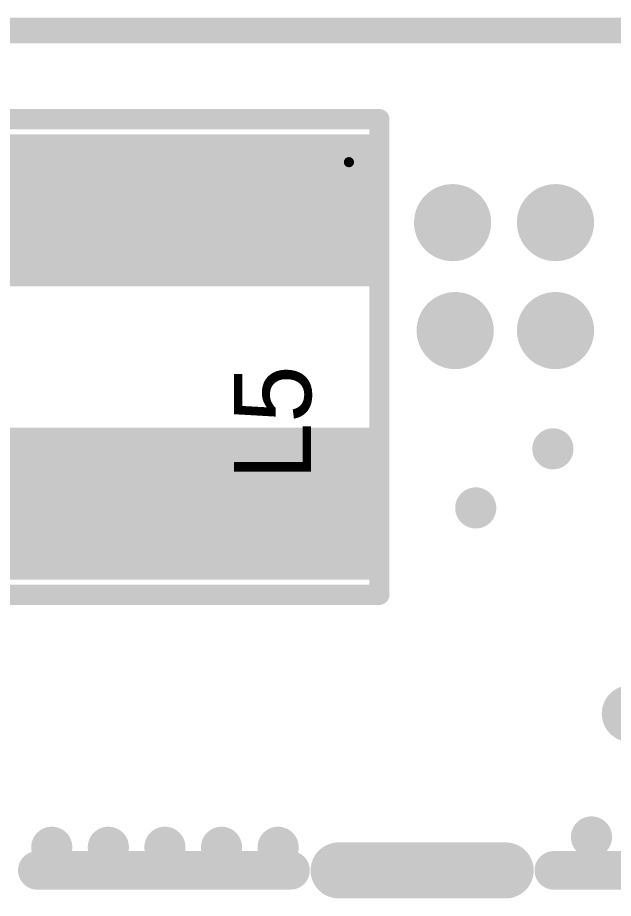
# Model space of a CAD drawing. Extents: x 722 to 1072, y 754 to 1061.
# Drawn here: x 752.07 to 757.95, y 1052.02 to 1060.73 of the extents above; entities that cross this region are included whole.
import ezdxf

# ---------------------------------------------------------------- set-up
doc = ezdxf.new("R2010")
doc.units = 0
doc.layers.get('0').update_dxf_attribs({"linetype": 'CONTINUOUS'})
for name, color, linetype in [('KEEPOUTLAYER', 6, 'CONTINUOUS'), ('MECHANICAL13', 56, 'CONTINUOUS'), ('MULTILAYER', 9, 'CONTINUOUS'), ('TOPOVERLAY', 2, 'CONTINUOUS'), ('TOPPASTE', 8, 'CONTINUOUS'), ('TOPSOLDER', 216, 'CONTINUOUS'), ('VIAHOLELAYER', 16, 'CONTINUOUS')]:
    doc.layers.add(name, color=color, linetype=linetype)

# ---------------------------------------------------------------- blocks, each defined once
blk = doc.blocks.new('CD32_214')
at = {"layer": 'MECHANICAL13', "const_width": 0.1}
blk.add_lwpolyline([(-1.925, -2.1), (-1.925, 2.1)], dxfattribs=at)
at = {"layer": 'MECHANICAL13', "const_width": 0.05}
for points in [[(-1.95, 2.1, 1), (-1.9, 2.1, 1)], [(-1.95, -2.1, 1), (-1.9, -2.1, 1)]]:
    blk.add_lwpolyline(points, format="xyb", close=True, dxfattribs=at)
at = {"layer": 'TOPOVERLAY', "const_width": 0.2}
for points in [[(2.35, 2.4), (-2.35, 2.4)], [(-2.35, -2.4), (-2.35, 2.4)], [(2.35, -2.4), (2.35, 2.4)], [(2.35, -2.4), (-2.35, -2.4)]]:
    blk.add_lwpolyline(points, dxfattribs=at)
at = {"layer": 'TOPOVERLAY', "const_width": 0.1}
for points in [[(-2.4, 2.4, 1), (-2.3, 2.4, 1)], [(-2.4, 2.4, 1), (-2.3, 2.4, 1)], [(2.3, 2.4, 1), (2.4, 2.4, 1)], [(2.3, 2.4, 1), (2.4, 2.4, 1)], [(-2.4, -2.4, 1), (-2.3, -2.4, 1)], [(-2.4, -2.4, 1), (-2.3, -2.4, 1)], [(2.3, -2.4, 1), (2.4, -2.4, 1)], [(2.3, -2.4, 1), (2.4, -2.4, 1)]]:
    blk.add_lwpolyline(points, format="xyb", close=True, dxfattribs=at)
at = {"layer": 'TOPPASTE'}
for points in [[(-0.8, -2.2), (-0.8, 2.2), (-2.1, -2.2), (-2.1, 2.2)], [(2.1, -2.2), (2.1, 2.2), (0.8, -2.2), (0.8, 2.2)]]:
    blk.add_solid(points, dxfattribs=at)
at = {"layer": 'TOPSOLDER'}
for points in [[(-0.6984, -2.3016), (-0.6984, 2.3016), (-2.2016, -2.3016), (-2.2016, 2.3016)], [(2.2016, -2.3016), (2.2016, 2.3016), (0.6984, -2.3016), (0.6984, 2.3016)]]:
    blk.add_solid(points, dxfattribs=at)

msp = doc.modelspace()

# ---------------------------------------------------------------- linework, layer by layer
at = {"layer": 'KEEPOUTLAYER', "const_width": 0.254}
msp.add_lwpolyline([(726.1627, 1060.5986), (809.5627, 1060.5986)], dxfattribs=at)
at = {"layer": 'MULTILAYER'}
for points, const_width in [([(756.1728, 1058.6996, 1), (756.5538, 1058.6996, 1)], 0.381), ([(757.1888, 1058.6996, 1), (757.5698, 1058.6996, 1)], 0.381), ([(756.1982, 1057.6328, 1), (756.5792, 1057.6328, 1)], 0.381), ([(757.1888, 1057.6328, 1), (757.5698, 1057.6328, 1)], 0.381), ([(757.2523, 1056.4644, 1), (757.4555, 1056.4644, 1)], 0.2032), ([(756.4903, 1055.8802, 1), (756.6935, 1055.8802, 1)], 0.2032), ([(757.9762, 1053.8482, 1), (758.2556, 1053.8482, 1)], 0.2794), ([(757.6333, 1052.629, 1), (757.8365, 1052.629, 1)], 0.2032), ([(752.3035, 1052.5272, 1), (752.5067, 1052.5272, 1)], 0.2032), ([(752.8623, 1052.5272, 1), (753.0655, 1052.5272, 1)], 0.2032), ([(753.4211, 1052.5272, 1), (753.6243, 1052.5272, 1)], 0.2032), ([(753.9799, 1052.5272, 1), (754.1831, 1052.5272, 1)], 0.2032), ([(754.5387, 1052.5272, 1), (754.7419, 1052.5272, 1)], 0.2032)]:
    msp.add_lwpolyline(points, format="xyb", close=True, dxfattribs=dict(at, const_width=const_width))
at = {"layer": 'TOPOVERLAY', "const_width": 0.381}
for points in [[(752.2627, 1052.2988), (754.7627, 1052.2988)], [(757.3627, 1052.2986), (758.3627, 1052.2986)]]:
    msp.add_lwpolyline(points, dxfattribs=at)
at = {"layer": 'TOPOVERLAY', "const_width": 0.1905}
for points in [[(752.1675, 1052.2988, 1), (752.358, 1052.2988, 1)], [(754.6675, 1052.2988, 1), (754.858, 1052.2988, 1)], [(757.2675, 1052.2986, 1), (757.458, 1052.2986, 1)]]:
    msp.add_lwpolyline(points, format="xyb", close=True, dxfattribs=at)
at = {"layer": 'TOPPASTE', "const_width": 0.35}
msp.add_lwpolyline([(755.2377, 1052.2986), (756.8877, 1052.2986)], dxfattribs=at)
at = {"layer": 'TOPPASTE', "const_width": 0.175}
for points in [[(755.1502, 1052.2986, 1), (755.3252, 1052.2986, 1)], [(756.8002, 1052.2986, 1), (756.9752, 1052.2986, 1)]]:
    msp.add_lwpolyline(points, format="xyb", close=True, dxfattribs=at)
at = {"layer": 'TOPSOLDER', "const_width": 0.5532}
msp.add_lwpolyline([(755.2377, 1052.2986), (756.8877, 1052.2986)], dxfattribs=at)
at = {"layer": 'TOPSOLDER', "const_width": 0.2766}
for points in [[(755.0994, 1052.2986, 1), (755.376, 1052.2986, 1)], [(756.7494, 1052.2986, 1), (757.026, 1052.2986, 1)]]:
    msp.add_lwpolyline(points, format="xyb", close=True, dxfattribs=at)
at = {"layer": 'VIAHOLELAYER'}
for points, const_width in [([(756.249, 1058.6996, 1), (756.4776, 1058.6996, 1)], 0.2286), ([(757.265, 1058.6996, 1), (757.4936, 1058.6996, 1)], 0.2286), ([(756.2744, 1057.6328, 1), (756.503, 1057.6328, 1)], 0.2286), ([(757.265, 1057.6328, 1), (757.4936, 1057.6328, 1)], 0.2286), ([(757.3031, 1056.4644, 1), (757.4047, 1056.4644, 1)], 0.1016), ([(756.5411, 1055.8802, 1), (756.6427, 1055.8802, 1)], 0.1016), ([(757.6841, 1052.629, 1), (757.7857, 1052.629, 1)], 0.1016), ([(752.3543, 1052.5272, 1), (752.4559, 1052.5272, 1)], 0.1016), ([(752.9131, 1052.5272, 1), (753.0147, 1052.5272, 1)], 0.1016), ([(753.4719, 1052.5272, 1), (753.5735, 1052.5272, 1)], 0.1016), ([(754.0307, 1052.5272, 1), (754.1323, 1052.5272, 1)], 0.1016), ([(754.5895, 1052.5272, 1), (754.6911, 1052.5272, 1)], 0.1016)]:
    msp.add_lwpolyline(points, format="xyb", close=True, dxfattribs=dict(at, const_width=const_width))

# ---------------------------------------------------------------- block references
at = {"rotation": 270}
msp.add_blockref('CD32_214', (753.2395, 1057.3722), dxfattribs=at)

# ---------------------------------------------------------------- texts
at = {"layer": 'TOPOVERLAY'}
msp.add_text('L5', height=0.762, rotation=90, dxfattribs=at).set_placement((754.9667, 1056.1552))

doc.saveas('drawing.dxf')
